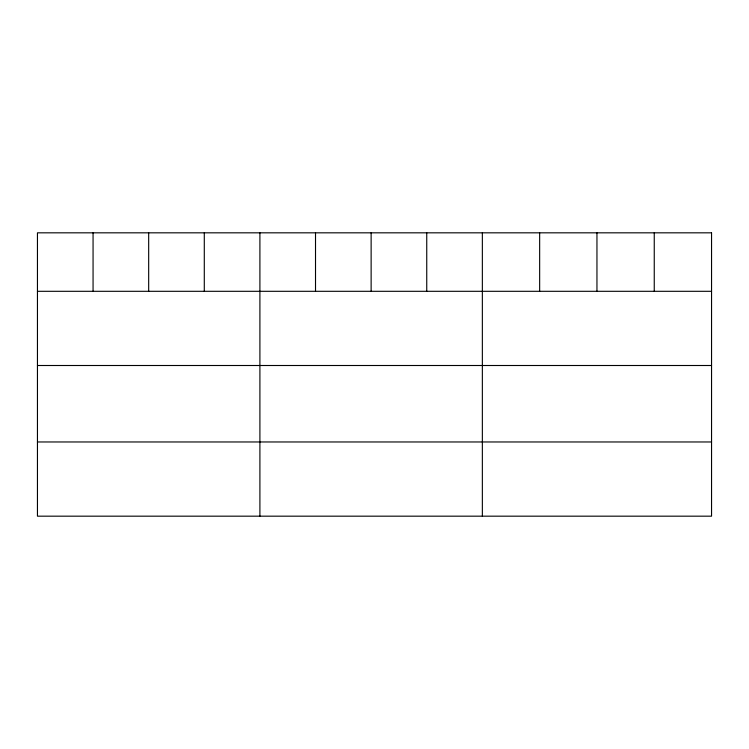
<?xml version="1.0" encoding="UTF-8"?>
<svg xmlns="http://www.w3.org/2000/svg" width="749" height="749" viewBox="0 0 749 749"><rect width="100%" height="100%" fill="white"/><g stroke="black" fill="none" stroke-linecap="round" stroke-linejoin="round"><path stroke-width="1.12" d="M37.45 291.305L711.55 291.305M37.45 365.503L711.55 365.503M37.45 441.966L711.55 441.966M654.251 232.827L654.251 291.305M596.953 232.827L596.953 291.305M539.654 232.827L539.654 291.305M482.356 232.827L482.356 516.173M426.743 232.827L426.743 291.305M371.13 232.827L371.13 291.305M315.516 232.827L315.516 291.305M259.903 232.827L259.903 516.173M204.29 232.827L204.29 291.305M148.677 232.827L148.677 291.305M93.063 232.827L93.063 291.305M711.55 232.827L37.45 232.827L37.45 516.173L711.55 516.173L711.55 232.827"/></g></svg>
